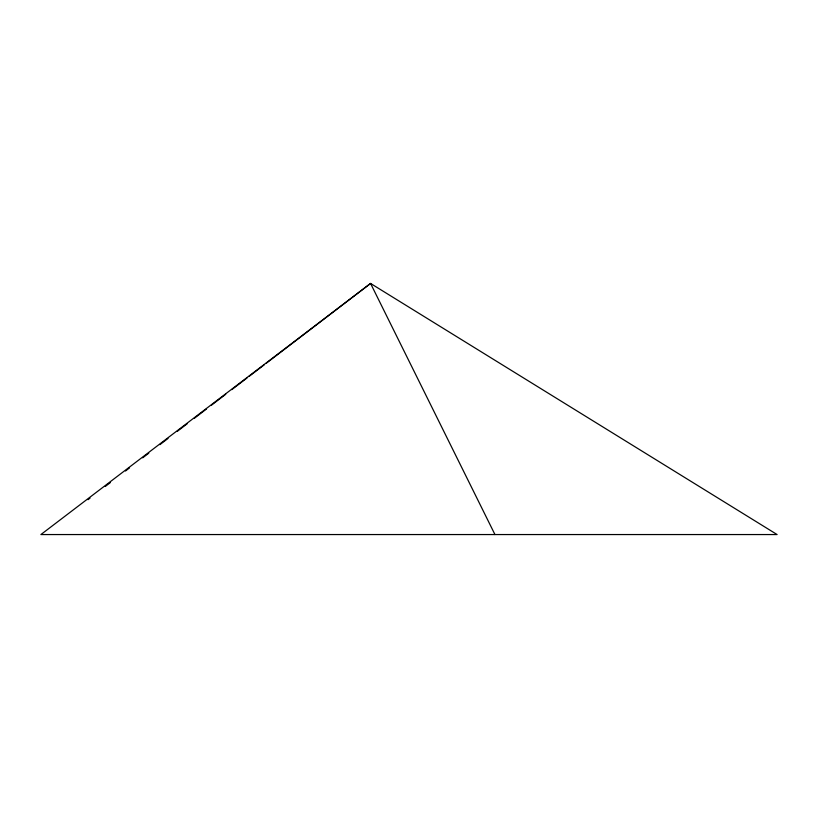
<?xml version="1.0" encoding="UTF-8"?>
<svg xmlns="http://www.w3.org/2000/svg" width="818" height="818" viewBox="0 0 818 818"><rect width="100%" height="100%" fill="white"/><g stroke="black" fill="none" stroke-linecap="round" stroke-linejoin="round"><path stroke-width="1.23" d="M88.007 499.675L90.031 498.121M105.225 486.495L110.287 482.62M125.481 471.004L129.53 467.896M142.69 457.824L148.774 453.172M159.909 444.655L168.017 438.448M177.128 431.475L187.25 423.724M194.347 418.305L206.494 409M211.565 405.125L225.737 394.276M231.811 389.624L247.005 377.998M249.03 376.454L264.224 364.828M266.249 363.274L370.564 283.447L777.1 534.553L40.9 534.553L370.564 283.447L494.951 534.553"/></g></svg>
